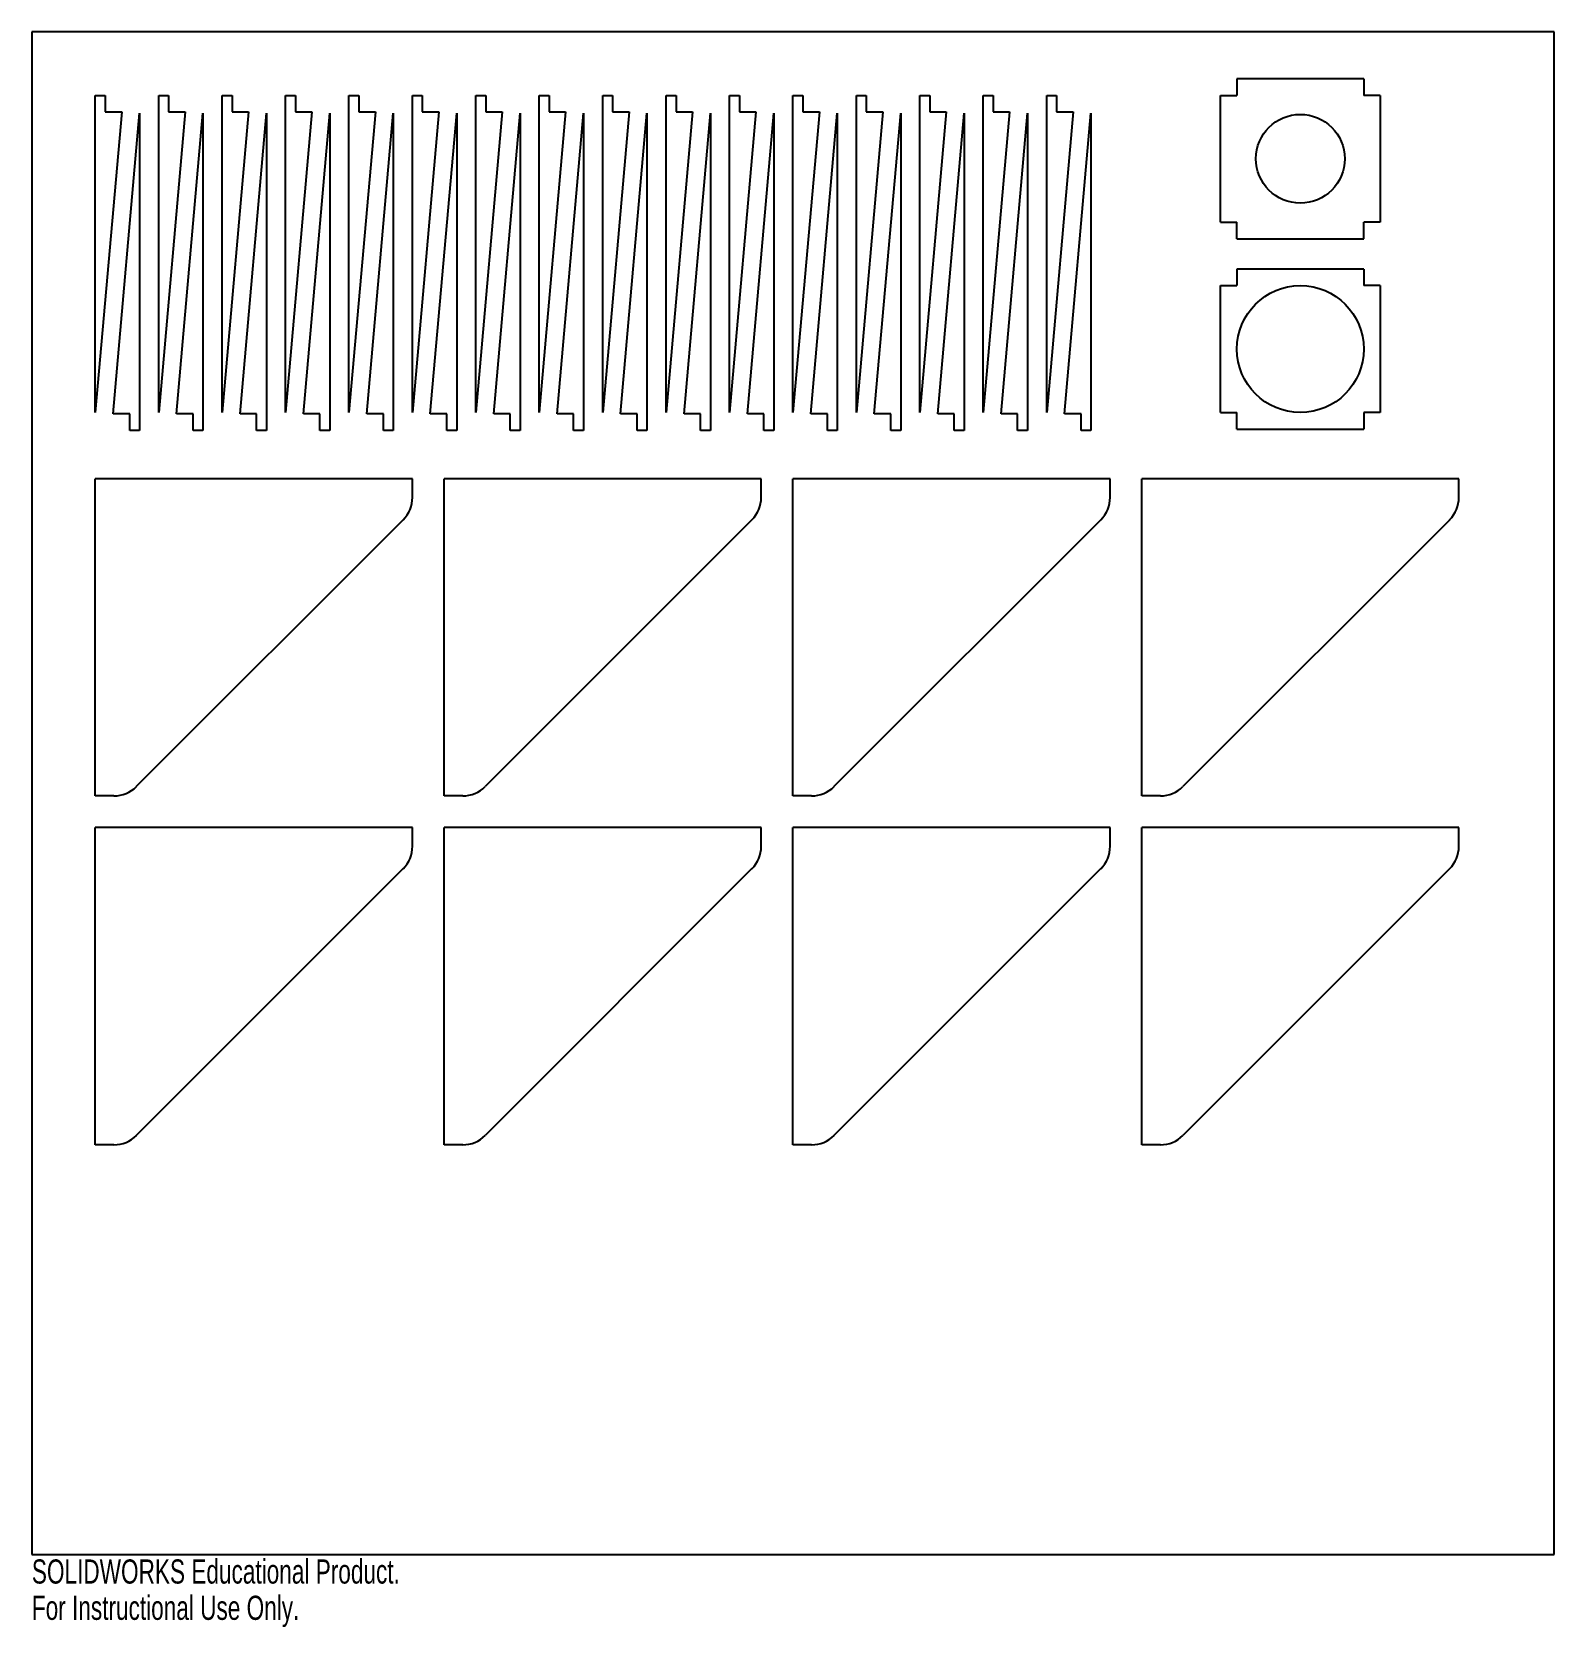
# Model space of a CAD drawing. Header units: inches. Extents: x -8.2 to 3.8, y -11.5 to 1.1.
import ezdxf

# ---------------------------------------------------------------- set-up
doc = ezdxf.new("R2010")
doc.units = ezdxf.units.IN
doc.header["$MEASUREMENT"] = 0
doc.styles.add('SLDTEXTSTYLE0', font='TXT', dxfattribs={"width": 0.7})

msp = doc.modelspace()

# ---------------------------------------------------------------- linework, layer by layer
at = {"color": 7, "linetype": 'Continuous', "lineweight": 25}
for p, q in [((-8.235, 1.08), (-8.235, -10.92)), ((3.765, 1.08), (-8.235, 1.08)), ((3.765, -10.92), (3.765, 1.08)), ((1.265, 0.71), (1.265, 0.58)), ((2.265, 0.71), (1.265, 0.71)), ((2.265, 0.71), (2.265, 0.58)), ((-7.735, -1.92), (-7.735, 0.58)), ((-7.735, 0.58), (-7.657, 0.58)), ((-7.657, 0.58), (-7.657, 0.45)), ((-7.235, -1.92), (-7.235, 0.58)), ((-7.235, 0.58), (-7.157, 0.58)), ((-7.157, 0.58), (-7.157, 0.45)), ((-6.735, -1.92), (-6.735, 0.58)), ((-6.735, 0.58), (-6.657, 0.58)), ((-6.657, 0.58), (-6.657, 0.45)), ((-6.235, -1.92), (-6.235, 0.58)), ((-6.235, 0.58), (-6.157, 0.58)), ((-6.157, 0.58), (-6.157, 0.45)), ((-5.735, -1.92), (-5.735, 0.58)), ((-5.735, 0.58), (-5.657, 0.58)), ((-5.657, 0.58), (-5.657, 0.45)), ((-5.235, -1.92), (-5.235, 0.58)), ((-5.235, 0.58), (-5.157, 0.58)), ((-5.157, 0.58), (-5.157, 0.45)), ((-4.735, -1.92), (-4.735, 0.58)), ((-4.735, 0.58), (-4.657, 0.58)), ((-4.657, 0.58), (-4.657, 0.45)), ((-4.235, -1.92), (-4.235, 0.58)), ((-4.235, 0.58), (-4.157, 0.58)), ((-4.157, 0.58), (-4.157, 0.45)), ((-3.735, -1.92), (-3.735, 0.58)), ((-3.735, 0.58), (-3.657, 0.58)), ((-3.657, 0.58), (-3.657, 0.45)), ((-3.235, -1.92), (-3.235, 0.58)), ((-3.235, 0.58), (-3.157, 0.58)), ((-3.157, 0.58), (-3.157, 0.45)), ((-2.735, -1.92), (-2.735, 0.58)), ((-2.735, 0.58), (-2.657, 0.58)), ((-2.657, 0.58), (-2.657, 0.45)), ((-2.235, -1.92), (-2.235, 0.58)), ((-2.235, 0.58), (-2.157, 0.58)), ((-2.157, 0.58), (-2.157, 0.45)), ((-1.735, -1.92), (-1.735, 0.58)), ((-1.735, 0.58), (-1.657, 0.58)), ((-1.657, 0.58), (-1.657, 0.45)), ((-1.235, -1.92), (-1.235, 0.58)), ((-1.235, 0.58), (-1.157, 0.58)), ((-1.157, 0.58), (-1.157, 0.45)), ((-0.735, -1.92), (-0.735, 0.58)), ((-0.735, 0.58), (-0.657, 0.58)), ((-0.657, 0.58), (-0.657, 0.45)), ((-0.235, -1.92), (-0.235, 0.58)), ((-0.235, 0.58), (-0.157, 0.58)), ((-0.157, 0.58), (-0.157, 0.45)), ((1.135, -0.42), (1.135, 0.58)), ((1.135, 0.58), (1.265, 0.58)), ((2.395, 0.58), (2.265, 0.58)), ((2.395, 0.58), (2.395, -0.42)), ((-7.527, 0.45), (-7.735, -1.92)), ((-7.657, 0.45), (-7.527, 0.45)), ((-7.594, -1.931), (-7.386, 0.439)), ((-7.386, 0.439), (-7.386, -2.061)), ((-7.027, 0.45), (-7.235, -1.92)), ((-7.157, 0.45), (-7.027, 0.45)), ((-7.094, -1.931), (-6.886, 0.439)), ((-6.886, 0.439), (-6.886, -2.061)), ((-6.527, 0.45), (-6.735, -1.92)), ((-6.657, 0.45), (-6.527, 0.45)), ((-6.594, -1.931), (-6.386, 0.439)), ((-6.386, 0.439), (-6.386, -2.061)), ((-6.027, 0.45), (-6.235, -1.92)), ((-6.157, 0.45), (-6.027, 0.45)), ((-6.094, -1.931), (-5.886, 0.439)), ((-5.886, 0.439), (-5.886, -2.061)), ((-5.527, 0.45), (-5.735, -1.92)), ((-5.657, 0.45), (-5.527, 0.45)), ((-5.594, -1.931), (-5.386, 0.439)), ((-5.386, 0.439), (-5.386, -2.061)), ((-5.027, 0.45), (-5.235, -1.92)), ((-5.157, 0.45), (-5.027, 0.45)), ((-5.094, -1.931), (-4.886, 0.439)), ((-4.886, 0.439), (-4.886, -2.061)), ((-4.527, 0.45), (-4.735, -1.92)), ((-4.657, 0.45), (-4.527, 0.45)), ((-4.594, -1.931), (-4.386, 0.439)), ((-4.386, 0.439), (-4.386, -2.061)), ((-4.027, 0.45), (-4.235, -1.92)), ((-4.157, 0.45), (-4.027, 0.45)), ((-4.094, -1.931), (-3.886, 0.439)), ((-3.886, 0.439), (-3.886, -2.061)), ((-3.527, 0.45), (-3.735, -1.92)), ((-3.657, 0.45), (-3.527, 0.45)), ((-3.594, -1.931), (-3.386, 0.439)), ((-3.386, 0.439), (-3.386, -2.061)), ((-3.027, 0.45), (-3.235, -1.92)), ((-3.157, 0.45), (-3.027, 0.45)), ((-3.094, -1.931), (-2.886, 0.439)), ((-2.886, 0.439), (-2.886, -2.061)), ((-2.527, 0.45), (-2.735, -1.92)), ((-2.657, 0.45), (-2.527, 0.45)), ((-2.594, -1.931), (-2.386, 0.439)), ((-2.386, 0.439), (-2.386, -2.061)), ((-2.027, 0.45), (-2.235, -1.92)), ((-2.157, 0.45), (-2.027, 0.45)), ((-2.094, -1.931), (-1.886, 0.439)), ((-1.886, 0.439), (-1.886, -2.061)), ((-1.527, 0.45), (-1.735, -1.92)), ((-1.657, 0.45), (-1.527, 0.45)), ((-1.594, -1.931), (-1.386, 0.439)), ((-1.386, 0.439), (-1.386, -2.061)), ((-1.027, 0.45), (-1.235, -1.92)), ((-1.157, 0.45), (-1.027, 0.45)), ((-1.094, -1.931), (-0.886, 0.439)), ((-0.886, 0.439), (-0.886, -2.061)), ((-0.527, 0.45), (-0.735, -1.92)), ((-0.657, 0.45), (-0.527, 0.45)), ((-0.594, -1.931), (-0.386, 0.439)), ((-0.386, 0.439), (-0.386, -2.061)), ((-0.027, 0.45), (-0.235, -1.92)), ((-0.157, 0.45), (-0.027, 0.45)), ((-0.094, -1.931), (0.114, 0.439)), ((0.114, 0.439), (0.114, -2.061)), ((1.135, -0.42), (1.265, -0.42)), ((1.265, -0.55), (1.265, -0.42)), ((2.265, -0.55), (2.265, -0.42)), ((2.395, -0.42), (2.265, -0.42)), ((1.265, -0.55), (2.265, -0.55)), ((1.265, -0.79), (1.265, -0.92)), ((2.265, -0.79), (1.265, -0.79)), ((2.265, -0.79), (2.265, -0.92)), ((1.135, -1.92), (1.135, -0.92)), ((1.135, -0.92), (1.265, -0.92)), ((2.395, -0.92), (2.265, -0.92)), ((2.395, -0.92), (2.395, -1.92)), ((-7.464, -1.931), (-7.594, -1.931)), ((-7.464, -2.061), (-7.464, -1.931)), ((-6.964, -1.931), (-7.094, -1.931)), ((-6.964, -2.061), (-6.964, -1.931)), ((-6.464, -1.931), (-6.594, -1.931)), ((-6.464, -2.061), (-6.464, -1.931)), ((-5.964, -1.931), (-6.094, -1.931)), ((-5.964, -2.061), (-5.964, -1.931)), ((-5.464, -1.931), (-5.594, -1.931)), ((-5.464, -2.061), (-5.464, -1.931)), ((-4.964, -1.931), (-5.094, -1.931)), ((-4.964, -2.061), (-4.964, -1.931)), ((-4.464, -1.931), (-4.594, -1.931)), ((-4.464, -2.061), (-4.464, -1.931)), ((-3.964, -1.931), (-4.094, -1.931)), ((-3.964, -2.061), (-3.964, -1.931)), ((-3.464, -1.931), (-3.594, -1.931)), ((-3.464, -2.061), (-3.464, -1.931)), ((-2.964, -1.931), (-3.094, -1.931)), ((-2.964, -2.061), (-2.964, -1.931)), ((-2.464, -1.931), (-2.594, -1.931)), ((-2.464, -2.061), (-2.464, -1.931)), ((-1.964, -1.931), (-2.094, -1.931)), ((-1.964, -2.061), (-1.964, -1.931)), ((-1.464, -1.931), (-1.594, -1.931)), ((-1.464, -2.061), (-1.464, -1.931)), ((-0.964, -1.931), (-1.094, -1.931)), ((-0.964, -2.061), (-0.964, -1.931)), ((-0.464, -1.931), (-0.594, -1.931)), ((-0.464, -2.061), (-0.464, -1.931)), ((0.036, -1.931), (-0.094, -1.931)), ((0.036, -2.061), (0.036, -1.931)), ((1.135, -1.92), (1.265, -1.92)), ((1.265, -2.05), (1.265, -1.92)), ((2.395, -1.92), (2.265, -1.92)), ((2.265, -1.92), (2.265, -2.05)), ((-7.386, -2.061), (-7.464, -2.061)), ((-6.886, -2.061), (-6.964, -2.061)), ((-6.386, -2.061), (-6.464, -2.061)), ((-5.886, -2.061), (-5.964, -2.061)), ((-5.386, -2.061), (-5.464, -2.061)), ((-4.886, -2.061), (-4.964, -2.061)), ((-4.386, -2.061), (-4.464, -2.061)), ((-3.886, -2.061), (-3.964, -2.061)), ((-3.386, -2.061), (-3.464, -2.061)), ((-2.886, -2.061), (-2.964, -2.061)), ((-2.386, -2.061), (-2.464, -2.061)), ((-1.886, -2.061), (-1.964, -2.061)), ((-1.386, -2.061), (-1.464, -2.061)), ((-0.886, -2.061), (-0.964, -2.061)), ((-0.386, -2.061), (-0.464, -2.061)), ((0.114, -2.061), (0.036, -2.061)), ((1.265, -2.05), (2.265, -2.05)), ((-7.735, -4.942), (-7.735, -2.442)), ((-5.235, -2.442), (-7.735, -2.442)), ((-5.235, -2.589), (-5.235, -2.442)), ((-4.985, -4.942), (-4.985, -2.442)), ((-2.485, -2.442), (-4.985, -2.442)), ((-2.485, -2.589), (-2.485, -2.442)), ((-2.235, -4.942), (-2.235, -2.442)), ((0.265, -2.442), (-2.235, -2.442)), ((0.265, -2.589), (0.265, -2.442)), ((0.515, -4.942), (0.515, -2.442)), ((3.015, -2.442), (0.515, -2.442)), ((3.015, -2.589), (3.015, -2.442)), ((-5.308, -2.765), (-7.412, -4.869)), ((-2.558, -2.765), (-4.662, -4.869)), ((0.192, -2.765), (-1.912, -4.869)), ((2.942, -2.765), (0.838, -4.869)), ((-7.588, -4.942), (-7.735, -4.942)), ((-4.838, -4.942), (-4.985, -4.942)), ((-2.088, -4.942), (-2.235, -4.942)), ((0.662, -4.942), (0.515, -4.942)), ((-5.235, -5.192), (-7.735, -5.192)), ((-7.735, -7.692), (-7.735, -5.192)), ((-5.235, -5.339), (-5.235, -5.192)), ((-4.985, -7.692), (-4.985, -5.192)), ((-2.485, -5.192), (-4.985, -5.192)), ((-2.485, -5.339), (-2.485, -5.192)), ((-2.235, -7.692), (-2.235, -5.192)), ((0.265, -5.192), (-2.235, -5.192)), ((0.265, -5.339), (0.265, -5.192)), ((0.515, -7.692), (0.515, -5.192)), ((3.015, -5.192), (0.515, -5.192)), ((3.015, -5.339), (3.015, -5.192)), ((-5.308, -5.515), (-7.412, -7.619)), ((-2.558, -5.515), (-4.662, -7.619)), ((0.192, -5.515), (-1.912, -7.619)), ((2.942, -5.515), (0.838, -7.619)), ((-7.588, -7.692), (-7.735, -7.692)), ((-4.838, -7.692), (-4.985, -7.692)), ((-2.088, -7.692), (-2.235, -7.692)), ((0.662, -7.692), (0.515, -7.692)), ((-8.235, -10.92), (3.765, -10.92))]:
    msp.add_line(p, q, dxfattribs=at)
for centre, radius in [((1.765, 0.08), 0.35), ((1.765, -1.42), 0.5)]:
    msp.add_circle(centre, radius, dxfattribs=at)
for centre, start, end in [((-5.485, -2.589), 315, 0), ((-2.735, -2.589), 315, 0), ((0.015, -2.589), 315, 0), ((2.765, -2.589), 315, 0), ((-7.588, -4.692), 270, 315), ((-4.838, -4.692), 270, 315), ((-2.088, -4.692), 270, 315), ((0.662, -4.692), 270, 315), ((-5.485, -5.339), 315, 0), ((-2.735, -5.339), 315, 0), ((0.015, -5.339), 315, 0), ((2.765, -5.339), 315, 0), ((-7.588, -7.442), 270, 315), ((-4.838, -7.442), 270, 315), ((-2.088, -7.442), 270, 315), ((0.662, -7.442), 270, 315)]:
    msp.add_arc(centre, 0.25, start, end, dxfattribs=at)

# ---------------------------------------------------------------- texts
at = {"color": 7, "linetype": 'Continuous', "char_height": 0.1903, "attachment_point": 1, "style": 'SLDTEXTSTYLE0'}
for s, insert in [('SOLIDWORKS Educational Product.', (-8.235, -10.96)), ('For Instructional Use Only.', (-8.235, -11.246))]:
    msp.add_mtext(s, dxfattribs=dict(at, insert=insert))

doc.saveas('drawing.dxf')
